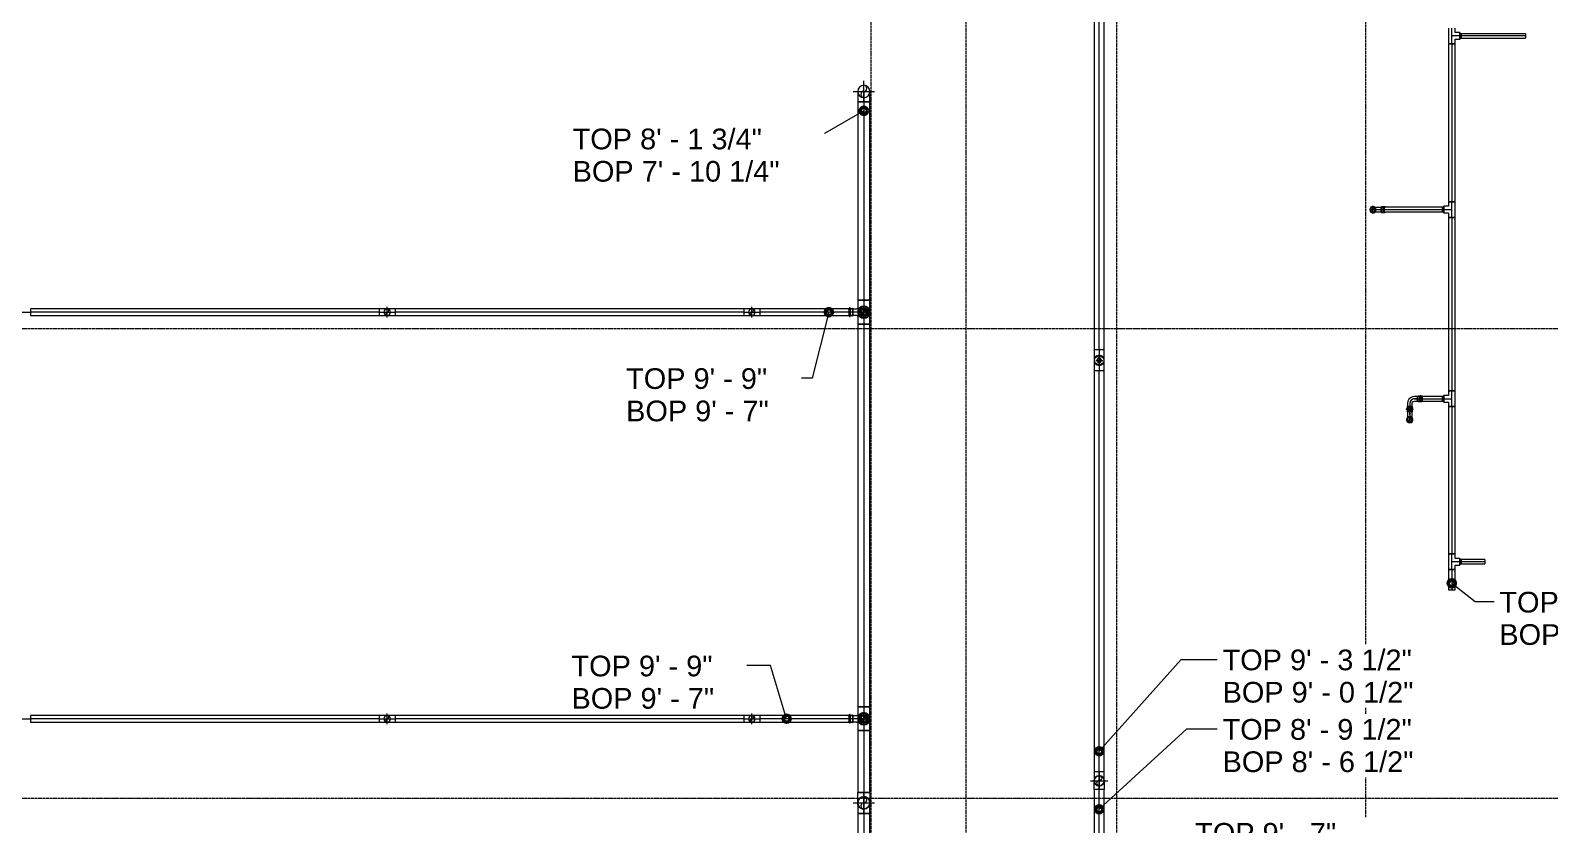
# Model space of a CAD drawing. Header units: inches. Extents: x -3679 to 241, y -496 to 1784.
# Drawn here: x -3321.8 to -2888.5, y 821.5 to 1048.2 of the extents above; entities that cross this region are included whole.
import ezdxf

# ---------------------------------------------------------------- set-up
doc = ezdxf.new("R2010")
doc.units = ezdxf.units.IN
doc.header["$MEASUREMENT"] = 0
doc.linetypes.add('Grid Line', pattern=[0.875, 0.5, -0.125, 0.125, -0.125])
for name, color, linetype, lineweight in [('G-ANNO-DIMS', 111, 'Continuous', 9), ('P-PIPE', 3, 'Continuous', 9), ('P-PIPE-CNTR', 3, 'Continuous', 9), ('S-GRID', 1, 'Continuous', 9)]:
    doc.layers.add(name, color=color, linetype=linetype, lineweight=lineweight)
doc.styles.add('Arial_1', font='arial.ttf', dxfattribs={"height": 5.901198})

# ---------------------------------------------------------------- blocks, each defined once
blk = doc.blocks.new('Transition - Generic - Plumbing-CW-1127470-MAIN LEVEL')
at = {"layer": 'P-PIPE'}
for radius, start, end in [(1.3125, 0, 180), (1.3125, 180, 0), (0.5625, 0, 180), (0.5625, 180, 0)]:
    blk.add_arc((-531.75, 313.742802), radius, start, end, dxfattribs=at)
blk = doc.blocks.new('Victaulic-VicPress316-Elbow 90-45deg Style P568_P571 - Standard-523083-MAIN LEVEL')
at = {"layer": 'P-PIPE'}
for p, q in [((-436.17, 302.52), (-436.17, 302.18)), ((-436.17, 301.89), (-436.17, 301.44)), ((-436.06, 302.52), (-436.06, 301.22)), ((-436.06, 301.33), (-436.06, 300.39)), ((-436.06, 301.33), (-435.41, 301.33)), ((-435.41, 301.33), (-436.06, 301.33)), ((-435.41, 302.52), (-435.41, 302.52)), ((-435.41, 302.52), (-435.41, 302.52)), ((-435.41, 302.52), (-435.41, 302.52)), ((-435.41, 302.52), (-435.41, 302.52)), ((-435.41, 302.18), (-435.41, 302.18)), ((-435.41, 302.18), (-435.41, 302.18)), ((-435.41, 301.89), (-435.41, 301.89)), ((-435.41, 301.89), (-435.41, 301.89)), ((-435.41, 301.33), (-434.75, 301.33)), ((-434.75, 301.33), (-435.41, 301.33)), ((-435.41, 300.39), (-435.41, 301.33)), ((-435.41, 301.22), (-435.41, 301.22)), ((-435.41, 301.22), (-435.41, 301.22)), ((-435.41, 299), (-435.41, 300.39)), ((-435.41, 299), (-435.41, 299)), ((-434.75, 301.22), (-434.75, 302.52)), ((-434.75, 300.39), (-434.75, 301.33)), ((-434.64, 302.18), (-434.64, 302.52)), ((-434.64, 301.44), (-434.64, 301.89))]:
    blk.add_line(p, q, dxfattribs=at)
at = {"layer": 'P-PIPE', "flags": 128}
for points in [[(-436.17, 301.89), (-436.29, 301.96), (-436.3, 302.1), (-436.19, 302.18), (-436.17, 302.18)], [(-435.41, 299.91), (-435.8, 299.82), (-436.12, 299.56), (-436.3, 299.19), (-436.29, 298.78), (-436.1, 298.42), (-435.78, 298.17), (-435.41, 298.09)], [(-436.17, 302.18), (-436.08, 302.18), (-435.83, 302.18), (-435.47, 302.18), (-435.41, 302.18)], [(-435.41, 302.18), (-435.77, 302.18), (-436.05, 302.18), (-436.17, 302.18), (-436.17, 302.18)], [(-436.17, 301.89), (-436.08, 301.89), (-435.83, 301.89), (-435.47, 301.89), (-435.41, 301.89)], [(-435.41, 301.89), (-435.77, 301.89), (-436.05, 301.89), (-436.17, 301.89), (-436.17, 301.89)], [(-436.06, 301.22), (-436.17, 301.41), (-436.17, 301.44)], [(-435.41, 299.77), (-435.77, 299.67), (-436.05, 299.42), (-436.17, 299.07), (-436.11, 298.7), (-435.88, 298.4), (-435.54, 298.25), (-435.41, 298.23)], [(-436.06, 300.39), (-436.06, 299.89), (-436.06, 299.46), (-436.06, 299.15), (-436.06, 299.01), (-436.06, 299)], [(-434.64, 302.18), (-434.73, 302.18), (-434.98, 302.18), (-435.34, 302.18), (-435.41, 302.18)], [(-435.41, 302.18), (-435.04, 302.18), (-434.76, 302.18), (-434.64, 302.18), (-434.64, 302.18)], [(-434.64, 301.89), (-434.73, 301.89), (-434.98, 301.89), (-435.34, 301.89), (-435.41, 301.89)], [(-435.41, 301.89), (-435.04, 301.89), (-434.76, 301.89), (-434.64, 301.89), (-434.64, 301.89)], [(-435.41, 298.09), (-435.01, 298.18), (-434.69, 298.44), (-434.51, 298.81), (-434.52, 299.22), (-434.71, 299.58), (-435.03, 299.83), (-435.41, 299.91)], [(-435.41, 298.23), (-435.04, 298.33), (-434.76, 298.58), (-434.64, 298.93), (-434.7, 299.3), (-434.93, 299.6), (-435.27, 299.75), (-435.41, 299.77)], [(-434.64, 301.44), (-434.73, 301.24), (-434.75, 301.22)], [(-434.75, 299), (-434.75, 299.09), (-434.75, 299.36), (-434.75, 299.76), (-434.75, 300.25), (-434.75, 300.39)], [(-434.64, 302.18), (-434.52, 302.11), (-434.51, 301.98), (-434.62, 301.89), (-434.64, 301.89)]]:
    blk.add_lwpolyline(points, dxfattribs=at)
at = {"layer": 'P-PIPE'}
for radius, start, end in [(0.767, 90, 270), (0.767, 90, 270), (0.767, 90, 270), (0.657, 90, 270), (0.657, 90, 270), (0.657, 90, 180), (0.657, 180, 270), (0.767, 270, 90), (0.767, 270, 90), (0.767, 270, 90), (0.658, 270, 90), (0.658, 270, 90), (0.658, 0, 90), (0.658, 270, 0)]:
    blk.add_arc((-435.41, 299), radius, start, end, dxfattribs=at)
blk = doc.blocks.new('Victaulic-VicPress316-Elbow 90-45deg Style P568_P571 - Standard-V7-MAIN LEVEL')
at = {"layer": 'P-PIPE'}
for p, q in [((-3.18, 0.77), (-3.52, 0.77)), ((-3.52, 0.77), (-3.52, -0.77)), ((-3.52, -0.77), (-3.52, 0.77)), ((-2.22, 0.66), (-3.52, 0.66)), ((-3.52, -0.66), (-3.52, 0.66)), ((-3.52, 0.66), (-3.52, -0.66)), ((-3.18, -0.77), (-3.18, 0.77)), ((-3.18, 0.77), (-3.18, -0.77)), ((-2.44, 0.77), (-2.89, 0.77)), ((-2.89, -0.77), (-2.89, 0.77)), ((-2.89, 0.77), (-2.89, -0.77)), ((-1.39, 0.66), (-2.33, 0.66)), ((-2.33, 0), (-2.33, 0.66)), ((-2.33, 0.66), (-2.33, 0)), ((-2.22, -0.66), (-2.22, 0.66)), ((-2.22, 0.66), (-2.22, -0.66)), ((-0.77, 3.52), (-0.77, 3.18)), ((0.77, 3.52), (-0.77, 3.52)), ((-0.77, 3.52), (0.77, 3.52)), ((-0.77, 3.18), (0.77, 3.18)), ((0.77, 3.18), (-0.77, 3.18)), ((-0.77, 2.89), (-0.77, 2.44)), ((-0.77, 2.89), (0.77, 2.89)), ((0.77, 2.89), (-0.77, 2.89)), ((-0.66, 3.52), (-0.66, 2.22)), ((-0.66, 3.52), (0.66, 3.52)), ((0.66, 3.52), (-0.66, 3.52)), ((-0.66, 2.33), (-0.66, 1.39)), ((0, 2.33), (-0.66, 2.33)), ((-0.66, 2.33), (0, 2.33)), ((-0.66, 2.22), (0.66, 2.22)), ((0.66, 2.22), (-0.66, 2.22)), ((0, 2.33), (0.66, 2.33)), ((0.66, 2.33), (0, 2.33)), ((0, 1.39), (0, 2.33)), ((0.66, 2.22), (0.66, 3.52)), ((0.66, 1.39), (0.66, 2.33)), ((0.77, 3.18), (0.77, 3.52)), ((0.77, 2.44), (0.77, 2.89)), ((-3.52, -0.66), (-2.22, -0.66)), ((-3.52, -0.77), (-3.18, -0.77)), ((-2.89, -0.77), (-2.44, -0.77)), ((-2.33, 0), (-2.33, -0.66)), ((-2.33, -0.66), (-2.33, 0)), ((-1.39, 0), (-2.33, 0)), ((-2.33, -0.66), (-1.39, -0.66))]:
    blk.add_line(p, q, dxfattribs=at)
at = {"layer": 'P-PIPE', "flags": 128}
for points in [[(-3.18, 0.77), (-3.11, 0.89), (-2.98, 0.9), (-2.89, 0.79), (-2.89, 0.77)], [(-3.18, 0.77), (-3.18, 0.67), (-3.18, 0.42), (-3.18, 0.07), (-3.18, -0.3), (-3.18, -0.6), (-3.18, -0.75), (-3.18, -0.77)], [(-3.18, -0.77), (-3.18, -0.67), (-3.18, -0.42), (-3.18, -0.07), (-3.18, 0.3), (-3.18, 0.6), (-3.18, 0.75), (-3.18, 0.77)], [(-2.89, -0.77), (-2.89, -0.67), (-2.89, -0.42), (-2.89, -0.07), (-2.89, 0.3), (-2.89, 0.6), (-2.89, 0.75), (-2.89, 0.77)], [(-2.89, 0.77), (-2.89, 0.67), (-2.89, 0.42), (-2.89, 0.07), (-2.89, -0.3), (-2.89, -0.6), (-2.89, -0.75), (-2.89, -0.77)], [(-2.44, 0.77), (-2.24, 0.68), (-2.22, 0.66)], [(-0.66, 1.39), (-0.75, 1.04), (-1, 0.77), (-1.35, 0.66), (-1.39, 0.66)], [(-1.39, -0.66), (-0.78, -0.56), (-0.23, -0.29), (0.22, 0.13), (0.53, 0.67), (0.65, 1.27), (0.66, 1.39)], [(-0.77, 2.89), (-0.89, 2.96), (-0.9, 3.1), (-0.79, 3.18), (-0.77, 3.18)], [(0.77, 3.18), (0.67, 3.18), (0.42, 3.18), (0.07, 3.18), (-0.3, 3.18), (-0.6, 3.18), (-0.75, 3.18), (-0.77, 3.18)], [(-0.77, 3.18), (-0.67, 3.18), (-0.42, 3.18), (-0.07, 3.18), (0.3, 3.18), (0.6, 3.18), (0.75, 3.18), (0.77, 3.18)], [(-0.77, 2.89), (-0.67, 2.89), (-0.42, 2.89), (-0.07, 2.89), (0.3, 2.89), (0.6, 2.89), (0.75, 2.89), (0.77, 2.89)], [(0.77, 2.89), (0.67, 2.89), (0.42, 2.89), (0.07, 2.89), (-0.3, 2.89), (-0.6, 2.89), (-0.75, 2.89), (-0.77, 2.89)], [(-0.66, 2.22), (-0.77, 2.41), (-0.77, 2.44)], [(0.77, 2.44), (0.68, 2.24), (0.66, 2.22)], [(0.77, 3.18), (0.89, 3.11), (0.9, 2.98), (0.79, 2.89), (0.77, 2.89)], [(-2.89, -0.77), (-2.96, -0.89), (-3.1, -0.9), (-3.18, -0.79), (-3.18, -0.77)], [(-2.22, -0.66), (-2.41, -0.77), (-2.44, -0.77)]]:
    blk.add_lwpolyline(points, dxfattribs=at)
at = {"layer": 'P-PIPE'}
blk.add_arc((-1.39, 1.39), 1.39, 270, 0, dxfattribs=at)
blk = doc.blocks.new('Victaulic-VicPress316-Elbow 90-45deg Style P568_P571 - Standard-V5-MAIN LEVEL')
at = {"layer": 'P-PIPE'}
for p, q in [((-559.33, 302.52), (-559.33, 302.18)), ((-559.33, 301.89), (-559.33, 301.44)), ((-559.22, 302.52), (-559.22, 301.22)), ((-559.22, 301.33), (-559.22, 300.39)), ((-558.56, 301.33), (-559.22, 301.33)), ((-559.22, 301.33), (-558.56, 301.33)), ((-558.56, 302.52), (-558.56, 302.52)), ((-558.56, 302.52), (-558.56, 302.52)), ((-558.56, 302.52), (-558.56, 302.52)), ((-558.56, 302.52), (-558.56, 302.52)), ((-558.56, 302.18), (-558.56, 302.18)), ((-558.56, 302.18), (-558.56, 302.18)), ((-558.56, 301.89), (-558.56, 301.89)), ((-558.56, 301.89), (-558.56, 301.89)), ((-557.9, 301.33), (-558.56, 301.33)), ((-558.56, 301.33), (-557.9, 301.33)), ((-558.56, 300.39), (-558.56, 301.33)), ((-558.56, 301.22), (-558.56, 301.22)), ((-558.56, 301.22), (-558.56, 301.22)), ((-558.56, 300.39), (-558.56, 299)), ((-558.56, 299), (-558.56, 299)), ((-557.9, 301.22), (-557.9, 302.52)), ((-557.9, 300.39), (-557.9, 301.33)), ((-557.79, 302.18), (-557.79, 302.52)), ((-557.79, 301.44), (-557.79, 301.89))]:
    blk.add_line(p, q, dxfattribs=at)
at = {"layer": 'P-PIPE', "flags": 128}
for points in [[(-559.33, 301.89), (-559.45, 301.96), (-559.46, 302.1), (-559.35, 302.18), (-559.33, 302.18)], [(-558.56, 299.91), (-558.96, 299.82), (-559.28, 299.56), (-559.45, 299.19), (-559.45, 298.78), (-559.26, 298.42), (-558.93, 298.17), (-558.56, 298.09)], [(-559.33, 302.18), (-559.23, 302.18), (-558.98, 302.18), (-558.63, 302.18), (-558.56, 302.18)], [(-558.56, 302.18), (-558.92, 302.18), (-559.2, 302.18), (-559.32, 302.18), (-559.33, 302.18)], [(-559.33, 301.89), (-559.23, 301.89), (-558.98, 301.89), (-558.63, 301.89), (-558.56, 301.89)], [(-558.56, 301.89), (-558.92, 301.89), (-559.2, 301.89), (-559.32, 301.89), (-559.33, 301.89)], [(-559.22, 301.22), (-559.33, 301.41), (-559.33, 301.44)], [(-558.56, 299.77), (-558.92, 299.67), (-559.2, 299.42), (-559.32, 299.07), (-559.26, 298.7), (-559.04, 298.4), (-558.69, 298.25), (-558.56, 298.23)], [(-559.22, 300.39), (-559.22, 299.89), (-559.22, 299.46), (-559.22, 299.15), (-559.22, 299.01), (-559.22, 299)], [(-557.79, 302.18), (-557.89, 302.18), (-558.14, 302.18), (-558.49, 302.18), (-558.56, 302.18)], [(-558.56, 302.18), (-558.2, 302.18), (-557.92, 302.18), (-557.8, 302.18), (-557.79, 302.18)], [(-557.79, 301.89), (-557.89, 301.89), (-558.14, 301.89), (-558.49, 301.89), (-558.56, 301.89)], [(-558.56, 301.89), (-558.2, 301.89), (-557.92, 301.89), (-557.8, 301.89), (-557.79, 301.89)], [(-558.56, 298.09), (-558.16, 298.18), (-557.84, 298.44), (-557.67, 298.81), (-557.67, 299.22), (-557.86, 299.58), (-558.19, 299.83), (-558.56, 299.91)], [(-558.56, 298.23), (-558.2, 298.33), (-557.92, 298.58), (-557.8, 298.93), (-557.86, 299.3), (-558.08, 299.6), (-558.43, 299.75), (-558.56, 299.77)], [(-557.79, 301.44), (-557.88, 301.24), (-557.9, 301.22)], [(-557.9, 299), (-557.9, 299.09), (-557.9, 299.36), (-557.9, 299.76), (-557.9, 300.25), (-557.9, 300.39)], [(-557.79, 302.18), (-557.67, 302.11), (-557.66, 301.98), (-557.77, 301.89), (-557.79, 301.89)]]:
    blk.add_lwpolyline(points, dxfattribs=at)
at = {"layer": 'P-PIPE'}
for radius, start, end in [(0.767, 90, 270), (0.767, 90, 270), (0.767, 90, 270), (0.658, 90, 270), (0.658, 90, 270), (0.658, 90, 180), (0.658, 180, 270), (0.767, 270, 90), (0.767, 270, 90), (0.767, 270, 90), (0.658, 270, 90), (0.658, 270, 90), (0.658, 0, 90), (0.658, 270, 0)]:
    blk.add_arc((-558.56, 299), radius, start, end, dxfattribs=at)
blk = doc.blocks.new('Elbow - Welded - Generic - Standard-1192621-MAIN LEVEL')
at = {"layer": 'P-PIPE', "flags": 128}
for points in [[(-3085.81, 1030.74), (-3085.81, 1030.65), (-3085.81, 1030.38), (-3085.81, 1029.94), (-3085.81, 1029.36), (-3085.81, 1028.69), (-3085.81, 1027.96), (-3085.81, 1027.75)], [(-3082.31, 1027.75), (-3082.31, 1028.49), (-3082.31, 1029.19), (-3082.31, 1029.79), (-3082.31, 1030.27), (-3082.31, 1030.59), (-3082.31, 1030.74), (-3082.31, 1030.74)]]:
    blk.add_lwpolyline(points, dxfattribs=at)
at = {"layer": 'P-PIPE'}
for start, end in [(90, 270), (270, 90)]:
    blk.add_arc((-3084.06, 1030.74), 1.75, start, end, dxfattribs=at)
for start_param, end_param in [(1.570796, 4.712389), (4.712389, 7.853982)]:
    blk.add_ellipse((-3084.06, 1027.75), major_axis=(1.75, 0), ratio=0.000261, start_param=start_param, end_param=end_param, dxfattribs=at)
blk = doc.blocks.new('Elbow - Welded - Generic - Standard-V16-MAIN LEVEL')
at = {"layer": 'P-PIPE', "flags": 128}
for points in [[(-3085.81, 827.74), (-3085.81, 827.84), (-3085.81, 828.11), (-3085.81, 828.55), (-3085.81, 829.12), (-3085.81, 829.8), (-3085.81, 830.53), (-3085.81, 830.74)], [(-3085.81, 827.74), (-3085.72, 828.31), (-3085.45, 828.81), (-3085.04, 829.2), (-3084.52, 829.43), (-3084.06, 829.49)], [(-3084.06, 825.99), (-3084.63, 826.09), (-3085.13, 826.35), (-3085.52, 826.77), (-3085.75, 827.29), (-3085.81, 827.74)], [(-3084.06, 829.49), (-3083.5, 829.4), (-3083, 829.13), (-3082.61, 828.71), (-3082.37, 828.2), (-3082.31, 827.74)], [(-3082.31, 827.74), (-3082.41, 827.18), (-3082.67, 826.68), (-3083.09, 826.29), (-3083.61, 826.05), (-3084.06, 825.99)], [(-3082.31, 830.74), (-3082.31, 829.99), (-3082.31, 829.3), (-3082.31, 828.69), (-3082.31, 828.22), (-3082.31, 827.89), (-3082.31, 827.75), (-3082.31, 827.74)]]:
    blk.add_lwpolyline(points, dxfattribs=at)
at = {"layer": 'P-PIPE'}
for start, end in [(90, 270), (270, 90)]:
    blk.add_arc((-3084.06, 827.74), 1.75, start, end, dxfattribs=at)
for start_param, end_param in [(1.570796, 4.712389), (4.712389, 7.853982)]:
    blk.add_ellipse((-3084.06, 830.74), major_axis=(1.75, 0), ratio=0.000261, start_param=start_param, end_param=end_param, dxfattribs=at)
blk = doc.blocks.new('Transition - Generic - Plumbing-CW-1110282-MAIN LEVEL')
at = {"layer": 'P-PIPE'}
for radius, start, end in [(1.56, 90, 270), (0.812, 90, 270), (1.56, 270, 90), (0.812, 270, 90)]:
    blk.add_arc((-3084.06, 71.74), radius, start, end, dxfattribs=at)
blk = doc.blocks.new('Victaulic-VicPress316-Elbow 90-45deg Style P568_P571 - Standard-V3-MAIN LEVEL')
at = {"layer": 'P-PIPE'}
for p, q in [((-202.55, 165.02), (-202.55, 163.85)), ((-201.6, 167.03), (-201.6, 167.03)), ((-201.6, 167.03), (-201.6, 165.02)), ((-201.6, 165.02), (-201.6, 163.85)), ((-200.65, 163.85), (-200.65, 165.02)), ((-202.65, 163.74), (-202.65, 163.18)), ((-202.65, 162.86), (-202.65, 162.48)), ((-202.55, 163.96), (-202.55, 162.48)), ((-202.55, 163.85), (-201.6, 163.85)), ((-201.6, 163.85), (-202.55, 163.85)), ((-201.6, 163.96), (-201.6, 163.96)), ((-201.6, 163.96), (-201.6, 163.96)), ((-201.6, 163.85), (-200.65, 163.85)), ((-200.65, 163.85), (-201.6, 163.85)), ((-201.6, 163.18), (-201.6, 163.18)), ((-201.6, 163.18), (-201.6, 163.18)), ((-201.6, 162.86), (-201.6, 162.86)), ((-201.6, 162.86), (-201.6, 162.86)), ((-201.6, 162.48), (-201.6, 162.48)), ((-201.6, 162.48), (-201.6, 162.48)), ((-201.6, 162.48), (-201.6, 162.48)), ((-201.6, 162.48), (-201.6, 162.48)), ((-200.65, 162.48), (-200.65, 163.96)), ((-200.54, 163.18), (-200.54, 163.74)), ((-200.54, 162.48), (-200.54, 162.86))]:
    blk.add_line(p, q, dxfattribs=at)
at = {"layer": 'P-PIPE', "flags": 128}
for points in [[(-201.6, 168.25), (-202.06, 168.16), (-202.46, 167.9), (-202.72, 167.5), (-202.82, 167.04), (-202.73, 166.57), (-202.47, 166.17), (-202.07, 165.9), (-201.61, 165.81), (-201.6, 165.81)], [(-202.55, 167.03), (-202.45, 167.44), (-202.19, 167.77), (-201.82, 167.95), (-201.6, 167.98)], [(-201.6, 166.08), (-202, 166.17), (-202.33, 166.43), (-202.52, 166.81), (-202.55, 167.03)], [(-202.55, 165.02), (-202.55, 165.62), (-202.55, 166.17), (-202.55, 166.61), (-202.55, 166.91), (-202.55, 167.03), (-202.55, 167.03)], [(-201.6, 165.81), (-201.13, 165.9), (-200.73, 166.16), (-200.47, 166.56), (-200.37, 167.02), (-200.46, 167.49), (-200.72, 167.89), (-201.12, 168.16), (-201.58, 168.25), (-201.6, 168.25)], [(-201.6, 167.98), (-201.19, 167.89), (-200.86, 167.63), (-200.67, 167.25), (-200.65, 167.03)], [(-200.65, 167.03), (-200.74, 166.62), (-201, 166.29), (-201.37, 166.11), (-201.6, 166.08)], [(-200.65, 167.03), (-200.65, 166.94), (-200.65, 166.67), (-200.65, 166.24), (-200.65, 165.71), (-200.65, 165.11), (-200.65, 165.02)], [(-202.65, 162.86), (-202.79, 162.93), (-202.8, 163.09), (-202.68, 163.18), (-202.65, 163.18)], [(-202.65, 163.74), (-202.57, 163.94), (-202.55, 163.96)], [(-202.65, 163.18), (-202.56, 163.18), (-202.3, 163.18), (-201.92, 163.18), (-201.6, 163.18)], [(-201.6, 163.18), (-202.03, 163.18), (-202.38, 163.18), (-202.6, 163.18), (-202.65, 163.18)], [(-202.65, 162.86), (-202.56, 162.86), (-202.3, 162.86), (-201.92, 162.86), (-201.6, 162.86)], [(-201.6, 162.86), (-202.03, 162.86), (-202.38, 162.86), (-202.6, 162.86), (-202.65, 162.86)], [(-200.54, 163.18), (-200.63, 163.18), (-200.89, 163.18), (-201.27, 163.18), (-201.6, 163.18)], [(-201.6, 163.18), (-201.16, 163.18), (-200.81, 163.18), (-200.59, 163.18), (-200.54, 163.18)], [(-200.54, 162.86), (-200.63, 162.86), (-200.89, 162.86), (-201.27, 162.86), (-201.6, 162.86)], [(-201.6, 162.86), (-201.16, 162.86), (-200.81, 162.86), (-200.59, 162.86), (-200.54, 162.86)], [(-200.65, 163.96), (-200.54, 163.77), (-200.54, 163.74)], [(-200.54, 163.18), (-200.4, 163.11), (-200.39, 162.95), (-200.51, 162.86), (-200.54, 162.86)]]:
    blk.add_lwpolyline(points, dxfattribs=at)
at = {"layer": 'P-PIPE'}
for radius, start, end in [(1.06, 90, 270), (1.06, 90, 270), (1.06, 90, 270), (0.95, 90, 270), (0.95, 90, 270), (0.95, 90, 180), (0.95, 180, 270), (1.06, 270, 90), (1.06, 270, 90), (1.06, 270, 90), (0.95, 270, 90), (0.95, 270, 90), (0.95, 0, 90), (0.95, 270, 0)]:
    blk.add_arc((-201.6, 167.03), radius, start, end, dxfattribs=at)
blk = doc.blocks.new('Elbow - Welded - Generic - Standard-V6-MAIN LEVEL')
at = {"layer": 'P-PIPE'}
blk.add_line((-704.95, 313.74), (-704.95, 313.74), dxfattribs=at)
blk.add_line((-704.95, 313.74), (-704.95, 313.74), dxfattribs=at)
at = {"layer": 'P-PIPE', "flags": 128}
for points in [[(-708.91, 313.74), (-708.81, 314.25), (-708.55, 314.69), (-708.14, 315.01), (-707.65, 315.17), (-707.47, 315.18)], [(-707.47, 312.31), (-707.98, 312.4), (-708.42, 312.66), (-708.74, 313.07), (-708.89, 313.56), (-708.91, 313.74)], [(-707.47, 315.18), (-707.38, 315.18), (-707.1, 315.18), (-706.67, 315.18), (-706.11, 315.18), (-705.47, 315.18), (-704.95, 315.18)], [(-707.47, 315.18), (-706.96, 315.09), (-706.52, 314.82), (-706.2, 314.42), (-706.04, 313.92), (-706.03, 313.74)], [(-706.03, 313.74), (-706.12, 313.23), (-706.39, 312.79), (-706.8, 312.47), (-707.29, 312.32), (-707.47, 312.31)], [(-704.95, 312.31), (-705.63, 312.31), (-706.26, 312.31), (-706.79, 312.31), (-707.18, 312.31), (-707.42, 312.31), (-707.47, 312.31)]]:
    blk.add_lwpolyline(points, dxfattribs=at)
at = {"layer": 'P-PIPE'}
for start, end in [(0, 180), (180, 0)]:
    blk.add_arc((-707.47, 313.74), 1.44, start, end, dxfattribs=at)
blk = doc.blocks.new('Elbow - Welded - Generic - Standard-1127339-MAIN LEVEL')
at = {"layer": 'P-PIPE'}
blk.add_line((-332, 316.26), (-332, 316.26), dxfattribs=at)
blk.add_line((-332, 316.26), (-332, 316.26), dxfattribs=at)
at = {"layer": 'P-PIPE', "flags": 128}
for points in [[(-333.44, 316.26), (-333.44, 315.58), (-333.44, 314.95), (-333.44, 314.42), (-333.44, 314.03), (-333.44, 313.8), (-333.44, 313.74)], [(-330.56, 313.74), (-330.56, 313.84), (-330.56, 314.11), (-330.56, 314.54), (-330.56, 315.1), (-330.56, 315.75), (-330.56, 316.26)]]:
    blk.add_lwpolyline(points, dxfattribs=at)
at = {"layer": 'P-PIPE'}
for start, end in [(90, 270), (270, 90)]:
    blk.add_arc((-332, 313.74), 1.44, start, end, dxfattribs=at)

msp = doc.modelspace()

# ---------------------------------------------------------------- linework, layer by layer
at = {"layer": 'G-ANNO-DIMS'}
for p, q in [((-3084.06, 1025.2), (-3097.73, 1017.31)), ((-3097.73, 1017.31), (-3106.99, 1017.31)), ((-3094.03, 967.74), (-3098.76, 948.94)), ((-3098.76, 948.94), (-3109.98, 948.94)), ((-2916.37, 890.39), (-2909.72, 885.15)), ((-2909.72, 885.15), (-2904.31, 885.15)), ((-3110.66, 866.93), (-3125.56, 866.93)), ((-3106.07, 851.74), (-3110.66, 866.93)), ((-3016.94, 842.46), (-2993.58, 868.68)), ((-2993.58, 868.68), (-2983.25, 868.68)), ((-3016.94, 825.91), (-2991.94, 848.85)), ((-2991.94, 848.85), (-2983.25, 848.85))]:
    msp.add_line(p, q, dxfattribs=at)
at = {"layer": 'G-ANNO-DIMS', "lineweight": 50}
for centre in [(-3084.06, 1025.2), (-3094.03, 967.74), (-2916.37, 890.39), (-3106.07, 851.74), (-3016.94, 842.46), (-3016.94, 825.91)]:
    msp.add_circle(centre, 1, dxfattribs=at)
at = {"layer": 'P-PIPE'}
for p, q in [((-3018.37, 1077.03), (-3018.37, 956.99)), ((-3015.5, 956.99), (-3015.5, 1077.03)), ((-2917.32, 1048.8), (-2917.32, 1044.31)), ((-2915.42, 1047.5), (-2915.42, 1048.8)), ((-2915.42, 1044.31), (-2917.32, 1044.31)), ((-2917.32, 1044.31), (-2915.42, 1044.31)), ((-2917.32, 1044.31), (-2917.32, 999.24)), ((-2917.32, 1044.31), (-2915.42, 1044.31)), ((-2914.13, 1047.5), (-2915.42, 1047.5)), ((-2915.42, 1044.31), (-2915.42, 1045.6)), ((-2915.42, 1045.6), (-2914.13, 1045.6)), ((-2915.42, 999.24), (-2915.42, 1044.31)), ((-2914.13, 1045.6), (-2914.13, 1047.5)), ((-2914.13, 1047.5), (-2914.13, 1045.6)), ((-2913.72, 1047.12), (-2914.13, 1047.37)), ((-2914.13, 1045.74), (-2913.72, 1045.99)), ((-2895.37, 1047.21), (-2913.72, 1047.21)), ((-2913.72, 1047.21), (-2913.72, 1045.9)), ((-2913.72, 1045.9), (-2895.37, 1045.9)), ((-2895.37, 1047.21), (-2895.37, 1045.9)), ((-3085.81, 1027.75), (-3085.81, 971.13)), ((-3082.31, 971.13), (-3082.31, 1027.75)), ((-2919.02, 997.66), (-2936.54, 997.66)), ((-2936.54, 996.34), (-2936.54, 997.66)), ((-2918.61, 997.81), (-2919.02, 997.56)), ((-2919.02, 996.34), (-2919.02, 997.66)), ((-2917.32, 997.95), (-2918.61, 997.95)), ((-2918.61, 996.05), (-2918.61, 997.95)), ((-2918.61, 997.95), (-2918.61, 996.05)), ((-2917.32, 999.24), (-2917.32, 997.95)), ((-2917.32, 999.24), (-2915.42, 999.24)), ((-2915.42, 999.24), (-2917.32, 999.24)), ((-2917.32, 999.24), (-2915.42, 999.24)), ((-2915.42, 994.76), (-2915.42, 999.24)), ((-2936.54, 996.34), (-2919.02, 996.34)), ((-2919.02, 996.44), (-2918.61, 996.19)), ((-2918.61, 996.05), (-2917.32, 996.05)), ((-2917.32, 996.05), (-2917.32, 994.76)), ((-2917.32, 994.76), (-2915.42, 994.76)), ((-2915.42, 994.76), (-2917.32, 994.76)), ((-2917.32, 994.76), (-2917.32, 945.3)), ((-2917.32, 994.76), (-2915.42, 994.76)), ((-2915.42, 945.3), (-2915.42, 994.76)), ((-3085.81, 971.13), (-3085.81, 964.36)), ((-3082.31, 964.36), (-3082.31, 971.13)), ((-3222.24, 968.69), (-3321.76, 968.69)), ((-3321.76, 968.69), (-3321.76, 966.79)), ((-3321.76, 966.79), (-3222.24, 966.79)), ((-3217.76, 968.69), (-3222.24, 968.69)), ((-3222.24, 968.69), (-3222.24, 966.79)), ((-3222.24, 966.79), (-3217.76, 966.79)), ((-3118.24, 968.69), (-3217.76, 968.69)), ((-3217.76, 968.69), (-3217.76, 966.79)), ((-3217.76, 966.79), (-3118.24, 966.79)), ((-3113.76, 968.69), (-3118.24, 968.69)), ((-3118.24, 968.69), (-3118.24, 966.79)), ((-3118.24, 966.79), (-3113.76, 966.79)), ((-3087.24, 968.69), (-3113.76, 968.69)), ((-3113.76, 968.69), (-3113.76, 966.79)), ((-3113.76, 966.79), (-3087.24, 966.79)), ((-3087.24, 968.69), (-3087.24, 966.79)), ((-3085.81, 964.36), (-3085.81, 855.13)), ((-3082.31, 855.13), (-3082.31, 964.36)), ((-3018.37, 956.99), (-3018.37, 951.01)), ((-3015.5, 956.99), (-3018.37, 956.99)), ((-3015.5, 951.01), (-3015.5, 956.99)), ((-3018.37, 951.01), (-3018.37, 836.57)), ((-3015.5, 951.01), (-3018.37, 951.01)), ((-3015.5, 836.57), (-3015.5, 951.01)), ((-2917.32, 945.3), (-2917.32, 944)), ((-2917.32, 945.3), (-2915.42, 945.3)), ((-2915.42, 945.3), (-2917.32, 945.3)), ((-2917.32, 945.3), (-2915.42, 945.3)), ((-2915.42, 940.81), (-2915.42, 945.3)), ((-2929.03, 940.72), (-2929.03, 939.38)), ((-2927.71, 940.72), (-2929.03, 940.72)), ((-2927.71, 939.38), (-2927.71, 940.72)), ((-2919.02, 943.71), (-2926.04, 943.71)), ((-2926.04, 942.4), (-2926.04, 943.71)), ((-2926.04, 942.4), (-2919.02, 942.4)), ((-2918.61, 943.87), (-2919.02, 943.62)), ((-2919.02, 942.4), (-2919.02, 943.71)), ((-2919.02, 942.49), (-2918.61, 942.24)), ((-2917.32, 944), (-2918.61, 944)), ((-2918.61, 942.1), (-2918.61, 944)), ((-2918.61, 944), (-2918.61, 942.1)), ((-2918.61, 942.1), (-2917.32, 942.1)), ((-2917.32, 942.1), (-2917.32, 940.81)), ((-2917.32, 940.81), (-2915.42, 940.81)), ((-2915.42, 940.81), (-2917.32, 940.81)), ((-2917.32, 940.81), (-2917.32, 898.8)), ((-2917.32, 940.81), (-2915.42, 940.81)), ((-2915.42, 898.8), (-2915.42, 940.81)), ((-2927.71, 939.38), (-2929.03, 939.38)), ((-2917.32, 898.8), (-2917.32, 894.31)), ((-2915.42, 898.8), (-2917.32, 898.8)), ((-2917.32, 898.8), (-2915.42, 898.8)), ((-2917.32, 898.8), (-2915.42, 898.8)), ((-2915.42, 897.5), (-2915.42, 898.8)), ((-2914.13, 897.5), (-2915.42, 897.5)), ((-2914.13, 895.6), (-2914.13, 897.5)), ((-2914.13, 897.5), (-2914.13, 895.6)), ((-2913.72, 897.12), (-2914.13, 897.37)), ((-2907, 897.21), (-2913.72, 897.21)), ((-2913.72, 897.21), (-2913.72, 895.9)), ((-2907, 897.21), (-2907, 895.9)), ((-2917.32, 894.31), (-2917.32, 888.55)), ((-2917.32, 894.31), (-2915.42, 894.31)), ((-2915.42, 894.31), (-2917.32, 894.31)), ((-2917.32, 894.31), (-2915.42, 894.31)), ((-2915.42, 894.31), (-2915.42, 895.6)), ((-2915.42, 895.6), (-2914.13, 895.6)), ((-2915.42, 888.55), (-2915.42, 894.31)), ((-2914.13, 895.74), (-2913.72, 895.99)), ((-2913.72, 895.9), (-2907, 895.9)), ((-2917.32, 888.55), (-2915.42, 888.55)), ((-3085.81, 855.13), (-3085.81, 848.36)), ((-3082.31, 848.36), (-3082.31, 855.13)), ((-3222.24, 852.69), (-3321.76, 852.69)), ((-3321.76, 852.69), (-3321.76, 850.79)), ((-3321.76, 850.79), (-3222.24, 850.79)), ((-3217.76, 852.69), (-3222.24, 852.69)), ((-3222.24, 852.69), (-3222.24, 850.79)), ((-3222.24, 850.79), (-3217.76, 850.79)), ((-3118.24, 852.69), (-3217.76, 852.69)), ((-3217.76, 852.69), (-3217.76, 850.79)), ((-3217.76, 850.79), (-3118.24, 850.79)), ((-3113.76, 852.69), (-3118.24, 852.69)), ((-3118.24, 852.69), (-3118.24, 850.79)), ((-3118.24, 850.79), (-3113.76, 850.79)), ((-3087.24, 852.69), (-3113.76, 852.69)), ((-3113.76, 852.69), (-3113.76, 850.79)), ((-3113.76, 850.79), (-3087.24, 850.79)), ((-3087.24, 852.69), (-3087.24, 850.79)), ((-3085.81, 848.36), (-3085.81, 830.74)), ((-3082.31, 830.74), (-3082.31, 848.36)), ((-3015.5, 836.57), (-3018.37, 836.57)), ((-3018.37, 831.53), (-3018.37, 799.74)), ((-3015.5, 831.53), (-3018.37, 831.53)), ((-3015.5, 799.74), (-3015.5, 831.53)), ((-3085.81, 824.75), (-3085.81, 719.13)), ((-3082.31, 719.13), (-3082.31, 824.75))]:
    msp.add_line(p, q, dxfattribs=at)
for centre, radius, start, end in [((-3084.06, 1030.74), 1.75, 0, 180), ((-3084.06, 1031.62), 0.875, 270, 90), ((-3084.06, 1030.74), 1.75, 180, 0), ((-3084.06, 1029.87), 0.875, 90, 270), ((-2938.87, 997), 0.657, 0, 180), ((-2938.87, 997), 0.657, 180, 0), ((-2938.87, 996.67), 0.329, 90, 270), ((-2938.87, 997.33), 0.329, 270, 90), ((-3220, 967.74), 0.95, 0, 180), ((-3220, 967.74), 0.951, 0, 180), ((-3220, 967.74), 0.95, 180, 0), ((-3220, 967.74), 0.951, 180, 0), ((-3220, 967.27), 0.475, 90, 270), ((-3220, 968.22), 0.475, 270, 90), ((-3116, 967.74), 0.95, 0, 180), ((-3116, 967.74), 0.951, 0, 180), ((-3116, 967.74), 0.95, 180, 0), ((-3116, 967.74), 0.951, 180, 0), ((-3116, 967.27), 0.475, 90, 270), ((-3116, 968.22), 0.475, 270, 90), ((-3084.06, 967.74), 1.75, 90, 270), ((-3084.06, 967.74), 0.95, 0, 180), ((-3084.06, 967.74), 0.95, 180, 0), ((-3084.06, 967.27), 0.475, 90, 270), ((-3084.06, 967.74), 1.75, 270, 90), ((-3084.06, 968.22), 0.475, 270, 90), ((-3016.94, 954), 1.44, 90, 270), ((-3016.94, 954), 0.657, 0, 180), ((-3016.94, 954), 0.657, 180, 0), ((-3016.94, 953.67), 0.329, 90, 270), ((-3016.94, 954), 1.44, 270, 90), ((-3016.94, 954.33), 0.329, 270, 90), ((-2928.37, 937.05), 0.657, 0, 180), ((-2928.37, 937.05), 0.657, 180, 0), ((-2928.37, 936.72), 0.329, 90, 270), ((-2928.37, 937.38), 0.329, 270, 90), ((-3220, 851.74), 0.95, 0, 180), ((-3220, 851.74), 0.951, 0, 180), ((-3220, 851.74), 0.95, 180, 0), ((-3220, 851.74), 0.951, 180, 0), ((-3220, 851.27), 0.475, 90, 270), ((-3220, 852.22), 0.475, 270, 90), ((-3116, 851.74), 0.95, 0, 180), ((-3116, 851.74), 0.951, 0, 180), ((-3116, 851.74), 0.95, 180, 0), ((-3116, 851.74), 0.951, 180, 0), ((-3116, 851.27), 0.475, 90, 270), ((-3116, 852.22), 0.475, 270, 90), ((-3084.06, 851.74), 1.75, 90, 270), ((-3084.06, 851.74), 0.95, 0, 180), ((-3084.06, 851.74), 0.95, 180, 0), ((-3084.06, 851.27), 0.475, 90, 270), ((-3084.06, 851.74), 1.75, 270, 90), ((-3084.06, 852.22), 0.475, 270, 90), ((-3016.94, 834.05), 1.44, 0, 180), ((-3016.94, 834.05), 1.44, 180, 0), ((-3016.94, 833.34), 0.719, 90, 270), ((-3016.94, 834.77), 0.719, 270, 90), ((-3084.06, 827.74), 1.75, 0, 180), ((-3084.06, 827.74), 1.75, 180, 0), ((-3084.06, 826.87), 0.875, 90, 270), ((-3084.06, 828.62), 0.875, 270, 90)]:
    msp.add_arc(centre, radius, start, end, dxfattribs=at)
for centre, ratio, start_param, end_param in [((-3084.06, 1027.75), 0.000261, 1.570796, 3.141593), ((-3084.06, 1027.75), 0.000261, 3.141593, 4.712389), ((-3084.06, 1027.75), 0.000261, 0, 1.570796), ((-3084.06, 1027.75), 0.000261, 4.712389, 6.283185), ((-3084.06, 971.13), 0.000261, 1.570796, 4.712389), ((-3084.06, 971.13), 0.000261, 3.141593, 4.712389), ((-3084.06, 971.13), 0.000261, 1.570796, 3.141593), ((-3084.06, 971.13), 0.000261, 4.712389, 7.853982), ((-3084.06, 971.13), 0.000261, 4.712389, 6.283185), ((-3084.06, 971.13), 0.000261, 0, 1.570796), ((-3084.06, 964.36), 0.00027, 1.570796, 3.141593), ((-3084.06, 964.36), 0.00027, 3.141593, 4.712389), ((-3084.06, 964.36), 0.000261, 1.570796, 4.712389), ((-3084.06, 964.36), 0.00027, 0, 1.570796), ((-3084.06, 964.36), 0.00027, 4.712389, 6.283185), ((-3084.06, 964.36), 0.000261, 4.712389, 7.853982), ((-3084.06, 855.13), 0.000261, 1.570796, 4.712389), ((-3084.06, 855.13), 0.00027, 3.141593, 4.712389), ((-3084.06, 855.13), 0.00027, 1.570796, 3.141593), ((-3084.06, 855.13), 0.000261, 4.712389, 7.853982), ((-3084.06, 855.13), 0.00027, 4.712389, 6.283185), ((-3084.06, 855.13), 0.00027, 0, 1.570796), ((-3084.06, 848.36), 0.000202, 1.570796, 3.141593), ((-3084.06, 848.36), 0.000202, 3.141593, 4.712389), ((-3084.06, 848.36), 0.000261, 1.570796, 4.712389), ((-3084.06, 848.36), 0.000202, 0, 1.570796), ((-3084.06, 848.36), 0.000202, 4.712389, 6.283185), ((-3084.06, 848.36), 0.000261, 4.712389, 7.853982), ((-3084.06, 830.74), 0.000202, 3.141593, 4.712389), ((-3084.06, 830.74), 0.000202, 1.570796, 3.141593), ((-3084.06, 830.74), 0.000202, 4.712389, 6.283185), ((-3084.06, 830.74), 0.000202, 0, 1.570796), ((-3084.06, 824.75), 0.000261, 1.570796, 3.141593), ((-3084.06, 824.75), 0.000261, 3.141593, 4.712389), ((-3084.06, 824.75), 0.000261, 0, 1.570796), ((-3084.06, 824.75), 0.000261, 4.712389, 6.283185)]:
    msp.add_ellipse(centre, major_axis=(1.75, 0), ratio=ratio, start_param=start_param, end_param=end_param, dxfattribs=at)
at = {"layer": 'P-PIPE-CNTR'}
for p, q in [((-3016.94, 956.99), (-3016.94, 1077.03)), ((-3016.94, 956.99), (-3016.94, 1077.03)), ((-2916.37, 1044.31), (-2916.37, 1048.8)), ((-2914.13, 1046.55), (-2916.37, 1046.55)), ((-2916.37, 1044.31), (-2916.37, 999.24)), ((-2916.37, 1044.31), (-2916.37, 999.24)), ((-2914.13, 1046.55), (-2913.72, 1046.55)), ((-2895.37, 1046.55), (-2913.72, 1046.55)), ((-2895.37, 1046.55), (-2913.72, 1046.55)), ((-3084.06, 1027.74), (-3084.06, 1033.74)), ((-3087.06, 1030.74), (-3081.06, 1030.74)), ((-3084.06, 1030.74), (-3084.06, 1030.74)), ((-3084.06, 1030.74), (-3084.06, 1027.75)), ((-3084.06, 1027.75), (-3084.06, 971.13)), ((-3084.06, 1027.75), (-3084.06, 971.13)), ((-2939.87, 997), (-2937.87, 997)), ((-2938.87, 996), (-2938.87, 998)), ((-2938.87, 997), (-2937.48, 997)), ((-2937.48, 997), (-2936.54, 997)), ((-2937.48, 997), (-2935.35, 997)), ((-2936.54, 997), (-2919.02, 997)), ((-2936.54, 997), (-2919.02, 997)), ((-2918.61, 997), (-2919.02, 997)), ((-2918.61, 997), (-2916.37, 997)), ((-2916.37, 994.76), (-2916.37, 999.24)), ((-2916.37, 994.76), (-2916.37, 945.3)), ((-2916.37, 994.76), (-2916.37, 945.3)), ((-3084.06, 971.13), (-3084.06, 964.36)), ((-3326.24, 967.74), (-3321.76, 967.74)), ((-3222.24, 967.74), (-3321.76, 967.74)), ((-3222.24, 967.74), (-3321.76, 967.74)), ((-3222.24, 967.74), (-3217.76, 967.74)), ((-3221.5, 967.74), (-3218.5, 967.74)), ((-3220, 966.24), (-3220, 969.24)), ((-3118.24, 967.74), (-3217.76, 967.74)), ((-3118.24, 967.74), (-3217.76, 967.74)), ((-3118.24, 967.74), (-3113.76, 967.74)), ((-3117.5, 967.74), (-3114.5, 967.74)), ((-3116, 966.24), (-3116, 969.24)), ((-3087.24, 967.74), (-3113.76, 967.74)), ((-3087.24, 967.74), (-3113.76, 967.74)), ((-3086.08, 967.74), (-3088.61, 967.74)), ((-3086.08, 967.74), (-3087.24, 967.74)), ((-3084.06, 967.74), (-3086.08, 967.74)), ((-3085.56, 967.74), (-3082.56, 967.74)), ((-3084.06, 966.24), (-3084.06, 969.24)), ((-3084.06, 964.36), (-3084.06, 855.13)), ((-3084.06, 964.36), (-3084.06, 855.13)), ((-3017.94, 954), (-3015.94, 954)), ((-3016.94, 956.99), (-3016.94, 951.01)), ((-3016.94, 953), (-3016.94, 955)), ((-3016.94, 836.57), (-3016.94, 951.01)), ((-3016.94, 836.57), (-3016.94, 951.01)), ((-2916.37, 940.81), (-2916.37, 945.3)), ((-2928.37, 941.66), (-2928.37, 940.72)), ((-2928.37, 941.66), (-2928.37, 939.53)), ((-2928.37, 939.38), (-2928.37, 940.72)), ((-2928.37, 939.38), (-2928.37, 940.72)), ((-2926.04, 943.05), (-2926.98, 943.05)), ((-2926.04, 943.05), (-2919.02, 943.05)), ((-2926.04, 943.05), (-2919.02, 943.05)), ((-2918.61, 943.05), (-2919.02, 943.05)), ((-2918.61, 943.05), (-2916.37, 943.05)), ((-2916.37, 940.81), (-2916.37, 898.8)), ((-2916.37, 940.81), (-2916.37, 898.8)), ((-2929.37, 937.05), (-2927.37, 937.05)), ((-2928.37, 939.38), (-2928.37, 938.45)), ((-2928.37, 938.45), (-2928.37, 937.05)), ((-2928.37, 936.05), (-2928.37, 938.05)), ((-2916.37, 894.31), (-2916.37, 898.8)), ((-2914.13, 896.55), (-2916.37, 896.55)), ((-2916.37, 894.31), (-2916.37, 888.55)), ((-2916.37, 894.31), (-2916.37, 888.55)), ((-2914.13, 896.55), (-2913.72, 896.55)), ((-2907, 896.55), (-2913.72, 896.55)), ((-2907, 896.55), (-2913.72, 896.55)), ((-3084.06, 855.13), (-3084.06, 848.36)), ((-3326.24, 851.74), (-3321.76, 851.74)), ((-3222.24, 851.74), (-3321.76, 851.74)), ((-3222.24, 851.74), (-3321.76, 851.74)), ((-3222.24, 851.74), (-3217.76, 851.74)), ((-3221.5, 851.74), (-3218.5, 851.74)), ((-3220, 850.24), (-3220, 853.24)), ((-3118.24, 851.74), (-3217.76, 851.74)), ((-3118.24, 851.74), (-3217.76, 851.74)), ((-3118.24, 851.74), (-3113.76, 851.74)), ((-3117.5, 851.74), (-3114.5, 851.74)), ((-3116, 850.24), (-3116, 853.24)), ((-3087.24, 851.74), (-3113.76, 851.74)), ((-3087.24, 851.74), (-3113.76, 851.74)), ((-3086.08, 851.74), (-3088.61, 851.74)), ((-3086.08, 851.74), (-3087.24, 851.74)), ((-3084.06, 851.74), (-3086.08, 851.74)), ((-3085.56, 851.74), (-3082.56, 851.74)), ((-3084.06, 850.24), (-3084.06, 853.24)), ((-3084.06, 848.36), (-3084.06, 830.74)), ((-3084.06, 848.36), (-3084.06, 830.74)), ((-3016.94, 836.57), (-3016.94, 834.05)), ((-3016.94, 831.55), (-3016.94, 836.55)), ((-3019.44, 834.05), (-3014.44, 834.05)), ((-3016.94, 834.05), (-3016.94, 831.53)), ((-3087.06, 827.74), (-3081.06, 827.74)), ((-3084.06, 824.74), (-3084.06, 830.74)), ((-3084.06, 830.74), (-3084.06, 827.74)), ((-3084.06, 827.74), (-3084.06, 824.75)), ((-3016.94, 799.74), (-3016.94, 831.53)), ((-3016.94, 799.74), (-3016.94, 831.53)), ((-3084.06, 824.75), (-3084.06, 719.13)), ((-3084.06, 824.75), (-3084.06, 719.13))]:
    msp.add_line(p, q, dxfattribs=at)
msp.add_arc((-2926.98, 941.66), 1.39, 90, 180, dxfattribs=at)
at = {"layer": 'S-GRID', "linetype": 'Grid Line'}
for p, q in [((-3082, -484.26), (-3082, 1771.74)), ((-3055, 1771.74), (-3055, -484.26)), ((-3012, 1771.74), (-3012, -484.26)), ((-2941, 1771.74), (-2941, -484.26)), ((228, 963), (-3666.39, 963)), ((228, 829), (-3666.39, 829))]:
    msp.add_line(p, q, dxfattribs=at)

# ---------------------------------------------------------------- block references
at = {"layer": 'P-PIPE'}
for name, p in [('Elbow - Welded - Generic - Standard-1192621-MAIN LEVEL', (0, 0)), ('Transition - Generic - Plumbing-CW-1110282-MAIN LEVEL', (0, 896)), ('Victaulic-VicPress316-Elbow 90-45deg Style P568_P571 - Standard-V5-MAIN LEVEL', (-2369.81, 638.05)), ('Transition - Generic - Plumbing-CW-1110282-MAIN LEVEL', (0, 780)), ('Elbow - Welded - Generic - Standard-V16-MAIN LEVEL', (0, 0)), ('Elbow - Welded - Generic - Standard-1192621-MAIN LEVEL', (0, -203))]:
    msp.add_blockref(name, p, dxfattribs=at)
for name, p, rotation in [('Victaulic-VicPress316-Elbow 90-45deg Style P568_P571 - Standard-523083-MAIN LEVEL', (-3237.87, 561.59), 270), ('Victaulic-VicPress316-Elbow 90-45deg Style P568_P571 - Standard-V7-MAIN LEVEL', (-2928.37, 943.05), 180)]:
    msp.add_blockref(name, p, dxfattribs=dict(at, rotation=rotation))
at = {"layer": 'P-PIPE', "extrusion": (0, 0, -1)}
for name, p, rotation in [('Victaulic-VicPress316-Elbow 90-45deg Style P568_P571 - Standard-V3-MAIN LEVEL', (3251.09, 1169.34), 90), ('Transition - Generic - Plumbing-CW-1127470-MAIN LEVEL', (2485.19, 1267.74), 180), ('Victaulic-VicPress316-Elbow 90-45deg Style P568_P571 - Standard-V3-MAIN LEVEL', (3251.09, 1053.34), 90), ('Elbow - Welded - Generic - Standard-V6-MAIN LEVEL', (3330.68, 1541.52), 90), ('Elbow - Welded - Generic - Standard-1127339-MAIN LEVEL', (2684.94, 1147.8), 180)]:
    msp.add_blockref(name, p, dxfattribs=dict(at, rotation=rotation))

# ---------------------------------------------------------------- next in the draw order: texts
at = {"layer": 'G-ANNO-DIMS', "char_height": 5.9012, "attachment_point": 1, "line_spacing_factor": 0.938532, "style": 'Arial_1', "bg_fill": 3, "box_fill_scale": 1.25, "bg_fill_color": 0, "bg_fill_transparency": 0}
for s, insert, width in [('TOP 8\' - 1 3/4"\\PBOP 7\' - 10 1/4"', (-3167.11, 1020.12), 70.344), ('TOP 9\' - 9"\\PBOP 9\' - 7"', (-3151.86, 951.75), 48.456), ('TOP 9\' - 3"\\PBOP 9\' - 1"', (-2902.81, 887.95), 48.456), ('TOP 9\' - 9"\\PBOP 9\' - 7"', (-3167.44, 869.74), 48.456), ('TOP 8\' - 9 1/2"\\PBOP 8\' - 6 1/2"', (-2981.75, 851.66), 64.872), ('TOP 9\' - 7"\\PBOP 9\' - 5"', (-2989.57, 822), 48.456)]:
    msp.add_mtext(s, dxfattribs=dict(at, insert=insert, width=width))

# ---------------------------------------------------------------- next in the draw order: texts
at = {"layer": 'G-ANNO-DIMS', "insert": (-2981.75, 871.48), "char_height": 5.9012, "width": 64.872, "attachment_point": 1, "line_spacing_factor": 0.938532, "style": 'Arial_1', "bg_fill": 3, "box_fill_scale": 1.25, "bg_fill_color": 0, "bg_fill_transparency": 0}
msp.add_mtext('TOP 9\' - 3 1/2"\\PBOP 9\' - 0 1/2"', dxfattribs=at)

doc.saveas('drawing.dxf')
